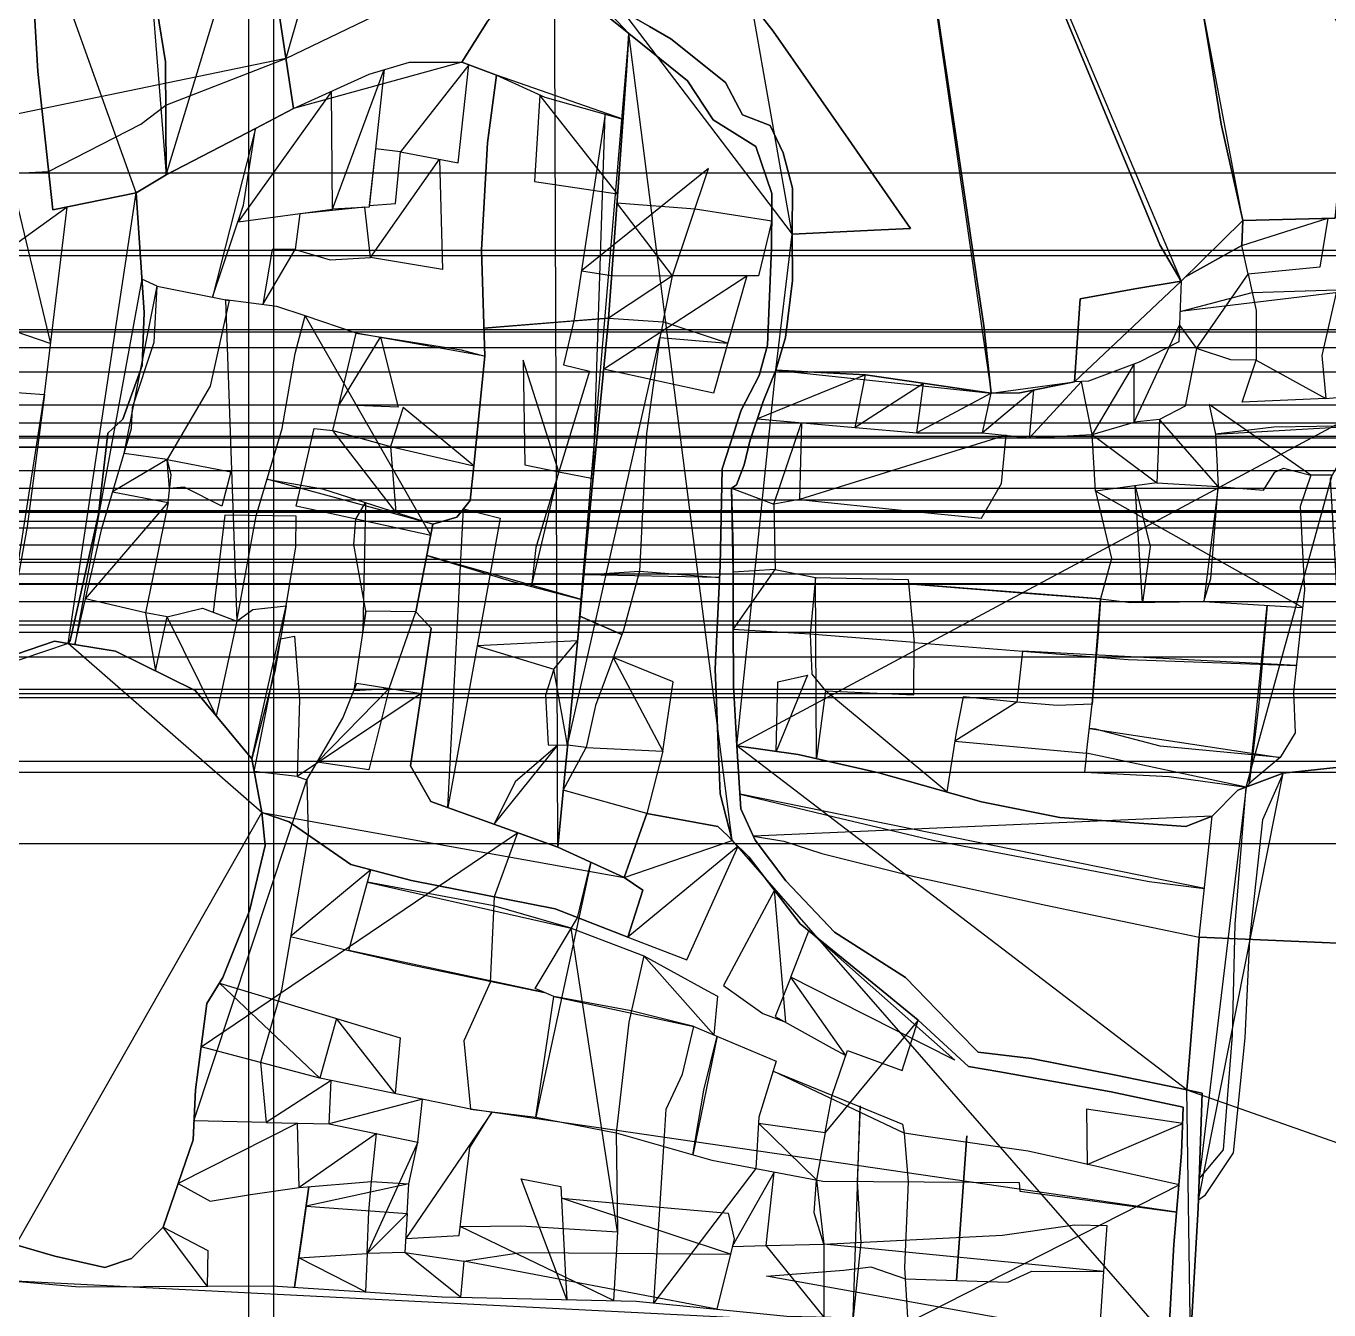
# Model space of a CAD drawing. Extents: x -6790 to 12600, y -1098 to 2171.
# Drawn here: x 712 to 831.5, y 632.3 to 750.1 of the extents above; entities that cross this region are included whole.
import ezdxf

# ---------------------------------------------------------------- set-up
doc = ezdxf.new("R2010")
doc.units = 0

msp = doc.modelspace()

# ---------------------------------------------------------------- linework, layer by layer
for points in [[(-7.84, 822.16), (734.7, 822.22), (734.7, -7.9), (-7.84, -7.97), (-7.84, 822.16)], [(-7.78, 810.3), (732.41, 810.3), (732.41, -7.78), (-7.78, -7.78), (-7.78, 810.3)], [(817.99, 726.7), (816.02, 730.04), (814.2, 734.41), (812.29, 739.03), (809.29, 746.28), (806.82, 752.23), (803.46, 760.35), (801.78, 764.99), (798.46, 772.76), (794.83, 781.24), (792.75, 786.45), (817.99, 726.7)], [(735.84, 747.13), (746.32, 752.17), (748.73, 756.46), (746.32, 761.49), (741.16, 765.73), (735.84, 747.13)], [(722.73, 762.99), (722.7, 763.43), (723.76, 763.46), (725.82, 763.58), (729.26, 763.79), (731.79, 763.94), (733.26, 764.18), (736.54, 742.53), (733.05, 740.71), (724.85, 736.46), (724.8, 746.83), (723.27, 756.28), (722.73, 762.99)], [(722.73, 762.99), (722.7, 763.43), (723.76, 763.46), (725.82, 763.58), (729.26, 763.79), (731.79, 763.94), (733.26, 764.18), (736.54, 742.53), (733.05, 740.71), (724.85, 736.46), (724.8, 746.83), (723.27, 756.28), (722.73, 762.99)], [(733.26, 764.18), (736.54, 742.53), (733.05, 740.71), (724.85, 736.46), (733.26, 764.18)], [(722.73, 762.99), (723.27, 756.28), (724.8, 746.83), (724.85, 736.46), (722.09, 734.8), (714.44, 733.23), (713.07, 745.93), (712.09, 762.79), (718.48, 763.3), (722.7, 763.43), (722.73, 762.99)], [(722.73, 762.99), (723.27, 756.28), (724.8, 746.83), (724.85, 736.46), (722.09, 734.8), (714.44, 733.23), (713.07, 745.93), (712.09, 762.79), (718.48, 763.3), (722.7, 763.43), (722.73, 762.99)], [(712.09, 762.79), (713.07, 745.93), (714.44, 733.23), (722.09, 734.8), (712.09, 762.79)], [(724.85, 736.46), (724.8, 746.83), (723.27, 756.28), (722.73, 762.99), (724.85, 736.46)], [(778.54, 752.17), (780.54, 749.65), (787.45, 739.72), (793.15, 731.53), (790.44, 731.4), (782.29, 731), (782.31, 735.23), (781.45, 738.47), (780.28, 740.99), (777.72, 741.95), (776.17, 744.92), (771.16, 748.95), (769.19, 750.08), (767.75, 750.9), (764.88, 753.51), (762.84, 756.24), (762.36, 757.27), (763.56, 758.83), (764.22, 759.69), (764.09, 761.36), (769.35, 759.11), (769.66, 758.91), (773.62, 756.33), (778.54, 752.17)], [(764.09, 761.36), (769.35, 759.11), (769.66, 758.91), (773.62, 756.33), (778.54, 752.17), (780.54, 749.65), (787.45, 739.72), (793.15, 731.53), (790.44, 731.4), (782.29, 731), (782.31, 735.23), (781.45, 738.47), (780.28, 740.99), (777.72, 741.95), (776.17, 744.92), (771.16, 748.95), (769.19, 750.08), (767.75, 750.9), (764.88, 753.51), (762.84, 756.24), (762.36, 757.27), (763.56, 758.83), (764.22, 759.69), (764.09, 761.36)], [(780.79, 718.53), (789, 718.09), (796.16, 717.05), (800.53, 716.41), (799.86, 722.61), (799.2, 727.1), (798.33, 733), (797.26, 740.28), (795.9, 749.51), (794.86, 756.54), (794.23, 760.33), (786.48, 756.3), (778.54, 752.17), (780.54, 749.65), (787.45, 739.72), (793.15, 731.53), (790.44, 731.4), (782.29, 731), (782.31, 726.75), (781.68, 721.54), (780.79, 718.53)], [(797.26, 740.28), (798.33, 733), (799.2, 727.1), (799.86, 722.61), (800.53, 716.41), (796.16, 717.05), (789, 718.09), (780.79, 718.53), (781.68, 721.54), (782.31, 726.75), (782.29, 731), (790.44, 731.4), (793.15, 731.53), (787.45, 739.72), (780.54, 749.65), (778.54, 752.17), (786.48, 756.3), (794.23, 760.33), (794.86, 756.54), (795.9, 749.51), (797.26, 740.28)], [(800.53, 716.41), (799.86, 722.61), (799.2, 727.1), (798.33, 733), (797.26, 740.28), (795.9, 749.51), (794.86, 756.54), (794.23, 760.33), (800.53, 716.41)], [(828.92, 758.23), (829.46, 756.8), (831.62, 751.84), (833.69, 747.53), (832.96, 741.14), (832.52, 736.68), (832.09, 732.49), (823.63, 732.27), (821.66, 741.11), (820.66, 747.23), (819.75, 752.75), (823.64, 754.36), (821.58, 758.25), (828.92, 758.23)], [(832.52, 736.68), (832.96, 741.14), (833.69, 747.53), (831.62, 751.84), (829.46, 756.8), (828.92, 758.23), (821.58, 758.25), (823.64, 754.36), (819.75, 752.75), (820.66, 747.23), (821.66, 741.11), (823.63, 732.27), (832.09, 732.49), (832.52, 736.68)], [(760.48, 756.69), (758.87, 756.2), (754.35, 750.58), (751.97, 746.79), (755.17, 745.61), (754.33, 739.38), (753.78, 729.57), (754.09, 719.81), (753.07, 709.74), (752.75, 706.57), (751.52, 705.04), (749.33, 704.4), (747.76, 696.34), (749.15, 694.83), (747.58, 684.27), (747.28, 682.22), (749.13, 678.93), (760.78, 674.75), (760.48, 756.69)], [(760.48, 756.69), (762.83, 753.05), (767.29, 749.44), (760.48, 756.69)], [(782.29, 731), (782.31, 735.23), (781.45, 738.47), (780.28, 740.99), (777.72, 741.95), (776.17, 744.92), (771.16, 748.95), (769.19, 750.08), (767.75, 750.9), (764.88, 753.51), (762.84, 756.24), (762.36, 757.27), (782.29, 731)], [(778.54, 752.17), (780.54, 749.65), (787.45, 739.72), (793.15, 731.53), (790.44, 731.4), (782.29, 731), (778.54, 752.17)], [(819.75, 752.75), (820.66, 747.23), (821.66, 741.11), (823.63, 732.27), (819.75, 752.75)], [(760.78, 674.75), (762.24, 690.01), (763.67, 704.94), (764.58, 714.38), (765.39, 722.85), (766.03, 731.57), (766.49, 737.86), (767.09, 746.04), (767.29, 749.44), (768.54, 748.43), (772.68, 745.08), (775.03, 741.49), (778.96, 739.06), (780.42, 734.74), (780.39, 729.72), (780.03, 720.81), (779.26, 718.04), (777.62, 714.84), (775.85, 709.48), (775.68, 700.61), (775.22, 691.08), (775.56, 682.57), (775.68, 679.65), (776.79, 675.37), (776.35, 675.82), (775.45, 676.64), (768.96, 677.84), (766.86, 671.96), (760.78, 674.75)], [(780.42, 733.7), (780.42, 734.74), (778.96, 739.06), (775.03, 741.49), (772.68, 745.08), (768.54, 748.43), (767.29, 749.44), (767.09, 746.04), (766.76, 741.57), (766.49, 737.86), (766.03, 731.57), (765.39, 722.85), (764.58, 714.38), (763.67, 704.94), (762.24, 690.01), (760.78, 674.75), (766.86, 671.96), (768.96, 677.84), (775.45, 676.64), (776.35, 675.82), (776.79, 675.37), (775.68, 679.65), (775.56, 682.57), (775.22, 691.08), (775.68, 700.61), (775.85, 709.48), (777.62, 714.84), (779.26, 718.04), (780.03, 720.81), (780.39, 729.72), (780.42, 733.7)], [(762.24, 690.01), (763.67, 704.94), (764.58, 714.38), (765.39, 722.85), (766.03, 731.57), (766.49, 737.86), (767.09, 746.04), (767.29, 749.44), (762.24, 690.01)], [(767.29, 749.44), (768.54, 748.43), (772.68, 745.08), (775.03, 741.49), (778.96, 739.06), (780.42, 734.74), (780.39, 729.72), (780.03, 720.81), (779.26, 718.04), (777.62, 714.84), (775.85, 709.48), (775.68, 700.61), (775.22, 691.08), (775.56, 682.57), (775.68, 679.65), (776.79, 675.37), (767.29, 749.44)], [(692.47, 738.16), (698.49, 736.57), (702.7, 736.29), (706.33, 736.35), (714.06, 736.77), (722.52, 741.12), (724.82, 742.86), (735.84, 747.13), (692.47, 738.16)], [(736.54, 742.53), (743.48, 745.71), (747.17, 746.79), (751.97, 746.79), (736.54, 742.53)], [(744.85, 746.11), (743.46, 733.5), (740.11, 733.29), (744.85, 746.11)], [(746.34, 738.57), (751.64, 737.56), (752.63, 746.55), (746.34, 738.57)], [(755.17, 745.61), (759.58, 743.57), (766.76, 741.57), (755.17, 745.61)], [(731.45, 732.15), (740.11, 733.29), (740.01, 744.12), (731.45, 732.15)], [(759.13, 743.78), (758.65, 735.83), (766.26, 734.72), (759.13, 743.78)], [(765.13, 742.03), (762.26, 723.05), (761.32, 719.01), (763.7, 718.45), (760.88, 709.18), (764.02, 708.58), (765.13, 742.03)], [(729.11, 725.23), (731.96, 733.66), (733.05, 740.71), (729.11, 725.23)], [(743.47, 733.64), (745.88, 733.83), (746.34, 738.57), (744.05, 738.85), (743.47, 733.64)], [(749.94, 737.88), (750.19, 727.77), (743.59, 728.87), (749.94, 737.88)], [(-7.08, 736.63), (1089.28, 736.63), (1089.28, -7.08), (-7.08, -7.08), (-7.08, 736.63)], [(762.95, 727.65), (765.71, 727.21), (771.31, 727.18), (774.61, 737.04), (762.95, 727.65)], [(722.09, 734.8), (722.83, 723.83), (722.64, 718.94), (720.86, 714.02), (719.49, 712.75), (718.63, 705.32), (717.25, 699.12), (716.04, 693.7), (715.85, 693.44), (722.09, 734.8)], [(699.08, 721.45), (702.12, 719.26), (706.56, 717.8), (710.33, 716.55), (713.7, 716.3), (715.76, 733.5), (699.08, 721.45)], [(711.31, 733.33), (707.47, 722.65), (710.97, 722.1), (714.26, 720.98), (711.31, 733.33)], [(737.12, 732.89), (736.68, 729.59), (739.91, 728.66), (743.59, 728.87), (743.09, 733.48), (737.12, 732.89)], [(766.2, 733.88), (773.37, 733.32), (780.41, 732.23), (779.21, 727.18), (771.31, 727.18), (766.2, 733.88)], [(823.63, 732.27), (823.54, 729.98), (818.36, 727.09), (817.99, 726.7), (823.63, 732.27)], [(831.44, 732.47), (830.69, 727.97), (824.12, 727.34), (823.54, 729.98), (831.44, 732.47)], [(782.29, 731), (782.31, 726.75), (781.68, 721.54), (780.79, 718.53), (782.29, 731)], [(962.98, 0), (0, 0), (0, 729.55), (962.98, 729.55), (1082.21, 729.55), (1082.21, 684.35), (1082.21, 647.53), (1082.21, 629.33), (1082.21, 621.61), (1082.21, 608.99), (1082.21, 143.11), (1082.21, 79.56), (1082.21, 36.87), (1082.21, 0), (962.98, 0)], [(736.68, 729.59), (734.57, 729.61), (733.72, 724.54), (736.68, 729.59)], [(-7, 729.06), (1082.8, 729.06), (1082.8, -7), (-7, -7), (-7, 729.06)], [(716.47, 693.33), (718.94, 704), (721.66, 713.16), (721.75, 715.1), (723.75, 721.11), (724.02, 726.24), (722.62, 726.87), (716.47, 693.33)], [(778.12, 727.18), (775.06, 716.43), (764.98, 718.62), (778.12, 727.18)], [(765.42, 723.3), (770.44, 722.97), (771.31, 727.18), (765.42, 723.3)], [(824.12, 727.34), (824.85, 723.99), (824.87, 719.44), (822.53, 719.49), (819.38, 720.52), (824.12, 727.34)], [(724.02, 726.24), (730.63, 724.92), (728.89, 717.05), (724.94, 710.33), (720.99, 710.89), (724.02, 726.24)], [(808.18, 717.45), (808.71, 725.08), (813.71, 726), (817.99, 726.7), (808.18, 717.45)], [(817.99, 726.7), (817.75, 721.14), (814.13, 719.27), (809.46, 717.51), (808.18, 717.45), (808.71, 725.08), (813.71, 726), (817.99, 726.7)], [(817.87, 723.92), (824.49, 725.66), (835.2, 725.98), (817.87, 723.92)], [(832.27, 725.9), (830.87, 719.87), (831.24, 715.93), (835.3, 716.3), (832.27, 725.9)], [(731.33, 695.49), (733.1, 705.17), (735.49, 713.16), (736.68, 720.06), (737.61, 723.5), (735, 724.37), (730.3, 724.99), (731.33, 695.49)], [(749.12, 703.34), (740.18, 705.3), (736.77, 706.04), (738.44, 713.16), (740.15, 712.99), (742.27, 721.92), (737.61, 723.5), (749.12, 703.34)], [(754.01, 722.38), (762.26, 723.05), (765.42, 723.3), (754.01, 722.38)], [(-6.94, 722.27), (1075.52, 722.27), (1075.52, -6.94), (-6.94, -6.94), (-6.94, 722.27)], [(-6.94, 722.27), (1075.52, 722.27), (1075.52, -6.94), (-6.94, -6.94), (-6.94, 722.27)], [(935.17, 0), (0, 0), (0, 722.06), (957.79, 722.06), (1075.8, 722.06), (1075.8, 677.32), (935.17, 0)], [(770.44, 722.97), (770.15, 721.53), (776.36, 721.02), (770.44, 722.97)], [(817.81, 722.67), (819.38, 720.52), (818.33, 715.21), (816, 713.99), (813.67, 713.75), (817.81, 722.67)], [(744.52, 721.56), (746.13, 715.13), (740.71, 715.33), (744.52, 721.56)], [(742.27, 721.92), (751.91, 720.38), (754.09, 719.81), (742.27, 721.92)], [(770.15, 721.53), (768.93, 712.71), (768.29, 700.09), (766.81, 694.67), (764.23, 687.75), (763.37, 683.9), (761.68, 684.11), (770.15, 721.53)], [(-6.92, 720.6), (1085.66, 720.6), (1085.66, -6.92), (-6.92, -6.92), (-6.92, 720.6)], [(757.61, 719.45), (757.77, 709.84), (760.88, 709.18), (757.61, 719.45)], [(780.79, 718.53), (779.63, 715.65), (778.41, 712.01), (777.89, 709.83), (777.19, 707.99), (776.71, 707.69), (776.87, 701.9), (776.88, 695.51), (776.89, 689.56), (777.22, 684.03), (780.79, 718.53)], [(800.53, 716.41), (796.16, 717.05), (789, 718.09), (780.79, 718.53), (800.53, 716.41)], [(809.81, 712.63), (813.67, 713.75), (813.67, 719.1), (809.81, 712.63)], [(831.24, 715.93), (823.57, 715.6), (824.87, 719.44), (831.24, 715.93)], [(-6.9, 718.36), (1069.9, 718.36), (1069.9, -6.9), (-6.9, -6.9), (-6.9, 718.36)], [(779.1, 714.07), (788.07, 713.27), (789, 718.09), (779.1, 714.07)], [(788.07, 713.27), (793.71, 712.77), (794.33, 717.31), (788.07, 713.27)], [(808.18, 717.45), (803.18, 716.46), (800.53, 716.41), (808.18, 717.45)], [(804.06, 712.32), (809.81, 712.63), (808.82, 717.48), (804.06, 712.32)], [(713.7, 716.3), (712.1, 704.17), (709.94, 692.05), (713.7, 716.3)], [(793.71, 712.77), (799.76, 712.78), (800.53, 716.41), (793.71, 712.77)], [(799.76, 712.78), (804.06, 712.32), (804.46, 716.71), (799.76, 712.78)], [(951.67, 0), (0, 0), (0, 715.33), (951.67, 715.33), (1068.58, 715.33), (1068.58, 671.01), (1068.58, 634.91), (1068.58, 617.06), (1068.58, 609.49), (1068.58, 597.12), (1068.58, 140.32), (1068.58, 78.01), (1068.58, 36.15), (1068.58, 0), (951.67, 0)], [(951.67, 0), (0, 0), (0, 715.33), (951.67, 715.33), (1068.58, 715.33), (1068.58, 671.01), (1068.58, 634.91), (1068.58, 617.06), (1068.58, 609.49), (1068.58, 597.12), (1068.58, 140.32), (1068.58, 78.01), (1068.58, 36.15), (1068.58, 0), (951.67, 0)], [(746.6, 715.11), (745.43, 711.51), (753.07, 709.74), (746.6, 715.11)], [(835.53, 715.32), (835.33, 715.14), (831.64, 708.55), (831.85, 704.94), (832.25, 697.91), (833.22, 689.19), (833.65, 682.93), (833.64, 682.21), (827.34, 681.53), (823.17, 679.96), (820.82, 677.6), (818.39, 676.65), (806.85, 677.47), (799.66, 678.91), (790.25, 681.57), (782.85, 683.25), (777.22, 684.03), (835.53, 715.32)], [(820.53, 715.37), (821.12, 712.65), (821.38, 707.86), (825.52, 707.52), (826.58, 709.16), (827.37, 709.52), (829.87, 708.9), (820.53, 715.37)], [(962.1, 0), (0, 0), (0, 713.68), (962.1, 713.68), (1078.73, 713.68), (1078.73, 669.46), (1078.73, 633.44), (1078.73, 615.64), (1078.73, 608.09), (1078.73, 595.74), (1078.73, 140), (1078.73, 77.83), (1078.73, 36.07), (1078.73, 0), (962.1, 0)], [(783.14, 713.71), (782.95, 706.66), (780.6, 706.22), (783.14, 713.71)], [(816, 713.99), (815.75, 708.19), (821.38, 707.86), (816, 713.99)], [(-6.84, 712.46), (1069.85, 712.46), (1069.85, -6.84), (-6.84, -6.84), (-6.84, 712.46)], [(740.15, 712.99), (745.43, 711.51), (745.93, 705.48), (740.15, 712.99)], [(782.95, 706.66), (792.89, 705.63), (799.67, 704.93), (801.49, 708.11), (801.91, 712.55), (782.95, 706.66)], [(815.75, 708.19), (810.12, 707.42), (809.81, 712.63), (815.75, 708.19)], [(834.37, 713.43), (826.47, 713.28), (821.12, 712.65), (834.37, 713.43)], [(-6.84, 712.33), (1068.74, 712.33), (1068.74, -6.84), (-6.84, -6.84), (-6.84, 712.33)], [(-6.84, 712.33), (1077.89, 712.33), (1077.89, -6.84), (-6.84, -6.84), (-6.84, 712.33)], [(-6.84, 711.5), (1057.72, 711.5), (1057.72, -6.84), (-6.84, -6.84), (-6.84, 711.5)], [(946.73, 0), (0, 0), (0, 711.46), (946.73, 711.46), (1063, 711.46), (1063, 667.37), (1063, 631.47), (1063, 613.72), (1063, 606.19), (1063, 593.88), (1063, 139.56), (1063, 77.59), (1063, 35.96), (1063, 0), (946.73, 0)], [(719.94, 707.37), (725.02, 706.38), (725.3, 708.93), (724.94, 710.33), (719.94, 707.37)], [(724.94, 710.33), (730.78, 709.2), (729.95, 706.05), (726.5, 707.8), (725.16, 707.66), (724.94, 710.33)], [(-6.81, 709.32), (1070.67, 709.32), (1070.67, -6.81), (-6.81, -6.81), (-6.81, 709.32)], [(760.88, 709.18), (758.77, 702.25), (758.37, 698.68), (760.88, 709.18)], [(831.83, 708.9), (829.87, 708.9), (828.9, 706.02), (829.29, 698.33), (828.28, 688.96), (828.43, 685.23), (827.07, 682.98), (824.46, 680.8), (823.94, 680.25), (831.83, 708.9)], [(-6.8, 707.71), (1080, 707.71), (1080, -6.8), (-6.8, -6.8), (-6.8, 707.71)], [(734.1, 708.52), (739.18, 707.64), (749.33, 704.4), (734.1, 708.52)], [(776.71, 707.69), (780.6, 706.22), (780.72, 700.24), (776.87, 699.99), (776.71, 707.69)], [(813.75, 707.92), (815.14, 702.35), (814.42, 697.21), (813.75, 707.92)], [(820.07, 697.29), (820.71, 699.39), (821.38, 707.86), (820.07, 697.29)], [(-6.79, 706.62), (1064.98, 706.62), (1064.98, -6.79), (-6.79, -6.79), (-6.79, 706.62)], [(810.12, 707.42), (811.58, 701.25), (810.56, 697.55), (813.34, 697.19), (820.07, 697.29), (829.12, 696.73), (810.12, 707.42)], [(-6.78, 705.66), (1074.19, 705.66), (1074.19, -6.78), (-6.78, -6.78), (-6.78, 705.66)], [(947.69, 0), (0, 0), (0, 705.61), (947.69, 705.61), (1063, 705.61), (1063, 661.89), (1063, 626.28), (1063, 608.68), (1063, 601.22), (1063, 589.01), (1063, 138.42), (1063, 76.95), (1063, 35.66), (1063, 0), (947.69, 0)], [(946.6, 0), (0, 0), (0, 705.49), (946.6, 705.49), (1061.9, 705.49), (1061.9, 661.78), (1061.9, 626.17), (1061.9, 608.57), (1061.9, 601.11), (1061.9, 588.9), (1061.9, 138.39), (1061.9, 76.94), (1061.9, 35.66), (1061.9, 0), (946.6, 0)], [(955.75, 0), (0, 0), (0, 705.49), (955.75, 705.49), (1071.04, 705.49), (1071.04, 661.78), (1071.04, 626.17), (1071.04, 608.57), (1071.04, 601.11), (1071.04, 588.9), (1071.04, 138.39), (1071.04, 76.94), (1071.04, 35.66), (1071.04, 0), (955.75, 0)], [(725.02, 706.38), (722.94, 696.24), (717.44, 697.54), (725.02, 706.38)], [(742.9, 694.58), (743.18, 696.42), (742.06, 702.51), (742.24, 704.85), (743.14, 706.37), (742.9, 694.58)], [(752.14, 705.81), (755.5, 704.93), (753.37, 693.22), (750.68, 678.37), (752.14, 705.81)], [(935.72, 0), (0, 0), (0, 704.66), (935.72, 704.66), (1050.88, 704.66), (1050.88, 661), (1050.88, 625.44), (1050.88, 607.86), (1050.88, 600.41), (1050.88, 588.21), (1050.88, 138.23), (1050.88, 76.85), (1050.88, 35.61), (1050.88, 0), (935.72, 0)], [(731.33, 695.49), (732.79, 696.56), (735.85, 696.9), (736.76, 702.31), (736.78, 705.12), (730.24, 705.21), (729.15, 696.3), (731.33, 695.49)], [(-6.76, 704.06), (1073.61, 704.06), (1073.61, -6.76), (-6.76, -6.76), (-6.76, 704.06)], [(949.05, 0), (0, 0), (0, 702.5), (949.05, 702.5), (1063.86, 702.5), (1063.86, 658.98), (1063.86, 623.52), (1063.86, 605.99), (1063.86, 598.57), (1063.86, 586.41), (1063.86, 137.81), (1063.86, 76.61), (1063.86, 35.51), (1063.86, 0), (949.05, 0)], [(-6.74, 701.17), (1064.32, 701.17), (1064.32, -6.74), (-6.74, -6.74), (-6.74, 701.17)], [(958.65, 0), (0, 0), (0, 700.91), (958.65, 700.91), (1073.2, 700.91), (1073.2, 657.49), (1073.2, 622.11), (1073.2, 604.63), (1073.2, 597.21), (1073.2, 585.09), (1073.2, 137.49), (1073.2, 76.44), (1073.2, 35.43), (1073.2, 0), (958.65, 0)], [(748.76, 701.5), (756.73, 699.11), (762.96, 697.48), (748.76, 701.5)], [(943.82, 0), (0, 0), (0, 699.83), (943.82, 699.83), (1058.2, 699.83), (1058.2, 656.47), (1058.2, 621.15), (1058.2, 603.69), (1058.2, 596.29), (1058.2, 584.18), (1058.2, 137.28), (1058.2, 76.32), (1058.2, 35.37), (1058.2, 0), (943.82, 0)], [(763.17, 699.73), (768.29, 700.09), (775.62, 699.51), (763.17, 699.73)], [(780.72, 700.24), (784.42, 699.51), (783.95, 694.29), (776.88, 694.73), (780.72, 700.24)], [(784.42, 699.51), (792.92, 699.31), (793.49, 693.53), (783.95, 694.29), (784.1, 690.63), (785.33, 689.09), (784.51, 682.87), (784.42, 699.51)], [(-6.71, 698.93), (1023.67, 698.93), (1023.67, -6.71), (-6.71, -6.71), (-6.71, 698.93)], [(953.19, 0), (0, 0), (0, 698.88), (953.19, 698.88), (1067.41, 698.88), (1067.41, 655.58), (1067.41, 620.31), (1067.41, 602.87), (1067.41, 595.48), (1067.41, 583.39), (1067.41, 137.1), (1067.41, 76.22), (1067.41, 35.32), (1067.41, 0), (953.19, 0)], [(792.96, 698.9), (804.49, 697.99), (810.56, 697.55), (792.96, 698.9)], [(952.89, 0), (0, 0), (0, 697.29), (952.89, 697.29), (1066.84, 697.29), (1066.84, 654.09), (1066.84, 618.9), (1066.84, 601.5), (1066.84, 594.13), (1066.84, 582.06), (1066.84, 136.78), (1066.84, 76.05), (1066.84, 35.24), (1066.84, 0), (952.89, 0)], [(810.56, 697.55), (810.36, 694.31), (809.8, 687.88), (810.56, 697.55)], [(825.86, 696.93), (825.06, 687.66), (824.2, 680.53), (825.86, 696.93)], [(723.86, 690.92), (724.94, 695.89), (722.94, 696.24), (723.86, 690.92)], [(724.94, 695.89), (728.17, 696.67), (731.33, 695.49), (729.43, 686.81), (724.94, 695.89)], [(735.85, 696.9), (734.83, 690.86), (732.7, 682.86), (735.85, 696.9)], [(745.3, 689.32), (747.76, 696.34), (743.18, 696.42), (742.07, 689.13), (745.3, 689.32)], [(766.66, 694.26), (763.58, 695.61), (762.81, 695.95), (766.66, 694.26)], [(-6.68, 695.53), (1050.8, 695.53), (1050.8, -6.68), (-6.68, -6.68), (-6.68, 695.53)], [(-6.68, 695.15), (1058.21, 695.15), (1058.21, -6.68), (-6.68, -6.68), (-6.68, 695.15)], [(944.1, 694.44), (0, 694.44), (0, 0), (944.1, 0), (944.1, 694.44)], [(707.13, 690.49), (708.68, 691.62), (714.61, 693.64), (715.85, 693.44), (707.13, 690.49)], [(715.85, 693.44), (720.21, 692.72), (727.51, 689.12), (732.7, 682.86), (733.62, 677.94), (715.85, 693.44)], [(735.34, 693.88), (736.63, 694.11), (737.09, 688.28), (736.88, 681.23), (732.91, 681.69), (735.34, 693.88)], [(753.37, 693.22), (760.42, 691.09), (762.6, 693.69), (753.37, 693.22)], [(785.33, 689.09), (793.44, 688.74), (793.49, 693.53), (803.42, 692.74), (802.91, 688.06), (797.98, 688.55), (797.32, 685.27), (796.47, 679.81), (785.33, 689.09)], [(903.83, 0), (0, 0), (0, 692.21), (903.83, 692.21), (1016.96, 692.21), (1016.96, 649.33), (1016.96, 614.39), (1016.96, 597.12), (1016.96, 589.8), (1016.96, 577.82), (1016.96, 135.79), (1016.96, 75.49), (1016.96, 34.99), (1016.96, 0), (903.83, 0)], [(770.41, 683.56), (771.38, 689.93), (765.87, 692.14), (770.41, 683.56)], [(803.42, 692.74), (813.1, 691.97), (828.55, 691.42), (803.42, 692.74)], [(760.42, 691.09), (759.64, 688.7), (759.9, 684.14), (761.68, 684.11), (760.42, 691.09)], [(736.88, 681.23), (737.75, 680.91), (741.07, 686.57), (742.33, 689.8), (748.26, 688.84), (736.88, 681.23)], [(780.82, 683.53), (780.96, 689.91), (783.68, 690.52), (780.82, 683.53)], [(-6.62, 689.25), (1050.92, 689.25), (1050.92, -6.62), (-6.62, -6.62), (-6.62, 689.25)], [(931.54, 0), (0, 0), (0, 688.85), (931.54, 688.85), (1044.12, 688.85), (1044.12, 646.17), (1044.12, 611.4), (1044.12, 594.22), (1044.12, 586.93), (1044.12, 575.01), (1044.12, 135.13), (1044.12, 75.12), (1044.12, 34.82), (1044.12, 0), (931.54, 0)], [(745.3, 689.32), (743.45, 681.84), (738.71, 682.55), (745.3, 689.32)], [(939.02, 0), (0, 0), (0, 688.47), (939.02, 688.47), (1051.54, 688.47), (1051.54, 645.81), (1051.54, 611.07), (1051.54, 593.89), (1051.54, 586.61), (1051.54, 574.7), (1051.54, 135.05), (1051.54, 75.08), (1051.54, 34.8), (1051.54, 0), (939.02, 0)], [(797.2, 684.47), (809.29, 683.38), (809.8, 687.88), (806.59, 687.75), (802.91, 688.06), (797.2, 684.47)], [(827.07, 682.98), (816.04, 684.01), (810.11, 685.57), (809.55, 685.63), (827.07, 682.98)], [(760.79, 684.12), (756.88, 680.75), (754.95, 676.84), (760.79, 684.12)], [(763.37, 683.9), (770.41, 683.56), (768.96, 677.84), (761.28, 679.98), (763.37, 683.9)], [(777.22, 684.03), (777.59, 678.25), (778.9, 675.39), (781.71, 671.65), (786.17, 666.95), (792.69, 662.77), (797.56, 657.77), (799.35, 655.93), (804.24, 655.33), (811.97, 653.83), (818.51, 652.46), (777.22, 684.03)], [(932.74, 0), (0, 0), (0, 682.63), (932.74, 682.63), (1044.3, 682.63), (1044.3, 640.33), (1044.3, 605.88), (1044.3, 588.85), (1044.3, 581.63), (1044.3, 569.82), (1044.3, 133.91), (1044.3, 74.45), (1044.3, 34.5), (1044.3, 0), (932.74, 0)], [(809.29, 683.38), (809.1, 681.63), (816.87, 681.23), (823.94, 680.25), (809.29, 683.38)], [(-6.55, 681.62), (1064.05, 681.62), (1064.05, -6.55), (-6.55, -6.55), (-6.55, 681.62)], [(827.34, 681.53), (825.45, 677.24), (824.26, 666.28), (823.83, 657.24), (822.76, 646.68), (820.11, 642.75), (819.58, 642.34), (827.34, 681.53)], [(737.75, 680.91), (737.87, 675.86), (735.44, 661.64), (733.5, 654.99), (734.02, 649.48), (727.4, 649.62), (737.75, 680.91)], [(819.64, 644.3), (821.87, 646.96), (822.7, 657.49), (822.92, 667.68), (823.94, 680.25), (819.64, 644.3)], [(777.5, 679.6), (786.14, 677.54), (795.2, 675.38), (815.04, 671.6), (820.13, 670.96), (777.5, 679.6)], [(733.62, 677.94), (733.92, 674.89), (732.51, 668.89), (730.06, 662.79), (728.59, 660.39), (727.53, 652.47), (727.33, 647.89), (724.58, 639.87), (721.67, 636.99), (719.23, 636.16), (714.64, 637.21), (711.05, 638.24), (733.62, 677.94)], [(766.86, 671.96), (768.59, 670.8), (767.22, 666.48), (760.53, 669.07), (747.35, 671.69), (741.78, 673.14), (736.15, 677.06), (733.62, 677.94), (766.86, 671.96)], [(776.79, 675.37), (776.35, 675.82), (775.45, 676.64), (768.96, 677.84), (766.86, 671.96), (776.79, 675.37)], [(778.74, 675.74), (781.53, 675.29), (785.02, 674.16), (793.48, 672.06), (805.57, 669.41), (819.62, 666.47), (820.82, 677.6), (778.74, 675.74)], [(757.08, 676.07), (754.94, 670.18), (754.57, 662.32), (752.16, 656.97), (752.78, 650.69), (738.94, 653.55), (728.06, 656.43), (757.08, 676.07)], [(947.17, 0), (0, 0), (0, 675.07), (947.17, 675.07), (1057.5, 675.07), (1057.5, 633.24), (1057.5, 599.17), (1057.5, 582.33), (1057.5, 575.19), (1057.5, 563.51), (1057.5, 132.42), (1057.5, 73.62), (1057.5, 34.12), (1057.5, 0), (947.17, 0)], [(767.22, 666.48), (772.62, 664.39), (777.32, 674.83), (767.22, 666.48)], [(816.82, 629.53), (817.31, 638.27), (818.02, 646.67), (818.17, 650.88), (811.55, 652.3), (801.34, 654.11), (798.46, 654.61), (793.85, 658.87), (789.3, 662.59), (783.01, 667.72), (778.3, 673.85), (776.79, 675.37), (816.82, 629.53)], [(758.77, 649.97), (760.42, 661.05), (758.7, 661.76), (762.6, 668.27), (763.82, 673.35), (758.77, 649.97)], [(736.27, 666.53), (741.61, 665.27), (743.63, 672.66), (736.27, 666.53)], [(762.02, 667.3), (754.9, 669.35), (743.33, 671.53), (762.02, 667.3)], [(780.65, 670.79), (775.99, 662.06), (779.59, 659.48), (781.71, 658.67), (780.65, 670.79)], [(762.02, 667.3), (768.68, 664.77), (767.29, 658.69), (766.13, 648.51), (766.25, 639.43), (762.02, 667.3)], [(797.22, 655.18), (786.45, 660.63), (782.15, 662.8), (783.81, 667.07), (797.22, 655.18)], [(841.62, 644.33), (838.57, 649.34), (836.32, 656.42), (835.31, 662.67), (835.18, 665.82), (828.08, 666.12), (819.62, 666.47), (818.51, 652.46), (841.62, 644.33)], [(741.61, 665.27), (747.03, 664), (759.56, 661.4), (741.61, 665.27)], [(768.68, 664.77), (774.53, 661.55), (775.42, 661.07), (775.1, 657.51), (768.68, 664.77)], [(729.73, 662.26), (740.49, 659.01), (738.94, 653.55), (729.73, 662.26)], [(782.15, 662.8), (780.74, 659.21), (785.97, 656.3), (787.2, 655.61), (782.15, 662.8)], [(773.26, 658.29), (767.52, 659.71), (760.42, 661.05), (773.26, 658.29)], [(740.49, 659.01), (746.31, 657.25), (745.86, 652.12), (740.49, 659.01)], [(785.31, 648.54), (785.94, 651.97), (787.36, 656.07), (792.38, 654.23), (793.85, 658.87), (785.31, 648.54)], [(769.59, 632.91), (770.51, 647.26), (770.73, 650.69), (772.21, 653.9), (773.26, 658.29), (780.81, 655.1), (779.23, 649.95), (778.96, 645.24), (769.59, 632.91)], [(773.16, 646.5), (774.17, 652.45), (775.39, 657.38), (773.16, 646.5)], [(780.53, 654.19), (786.6, 651.7), (792.4, 649.33), (792.56, 648.48), (780.53, 654.19)], [(734.02, 649.48), (739.79, 649.35), (739.98, 653.33), (734.02, 649.48)], [(739.79, 649.35), (744.81, 648.31), (747.93, 647.67), (748.36, 651.61), (739.79, 649.35)], [(818.51, 652.46), (819.91, 652.16), (819.55, 641.6), (818.84, 629.41), (818.51, 652.46)], [(746.83, 638.81), (751.73, 639.11), (752.38, 644.45), (752.71, 647.17), (754.75, 650.45), (746.83, 638.81)], [(752.78, 650.69), (758.77, 649.97), (766.13, 648.51), (774.9, 646), (785.11, 644.09), (794.41, 644.02), (803.1, 643.95), (803.17, 643.17), (808.47, 642.46), (817.57, 641.25), (752.78, 650.69)], [(788.51, 650.99), (788.24, 644.07), (788.6, 638.47), (787.88, 631.56), (788.51, 650.99)], [(818.12, 649.39), (809.3, 650.69), (809.36, 645.63), (818.12, 649.39)], [(725.95, 643.88), (728.9, 642.25), (732.6, 642.86), (737.04, 643.5), (736.91, 649.42), (725.95, 643.88)], [(779.2, 649.41), (785.31, 648.54), (784.52, 644.2), (779.2, 649.41)], [(737.04, 643.5), (743.68, 644.04), (744.15, 648.45), (737.04, 643.5)], [(817.78, 643.75), (803.94, 646.85), (794.76, 648.17), (792.56, 648.48), (792.92, 644.03), (792.6, 636.17), (792.9, 631.07), (817.78, 643.75)], [(797.36, 634.97), (798.01, 643.99), (798.32, 648.24), (797.36, 634.97)], [(743.28, 637.44), (743.43, 641.29), (743.68, 644.04), (747.11, 643.84), (747.93, 647.67), (743.28, 637.44)], [(776.79, 638.09), (779.89, 638.17), (780.64, 644.92), (776.79, 638.09)], [(737.95, 643.57), (737.29, 638.96), (736.62, 634.36), (737.95, 643.57)], [(737.69, 641.78), (746.96, 641.12), (747.11, 643.84), (737.69, 641.78)], [(757.42, 644.29), (761.05, 643.61), (761.5, 635.29), (761.61, 633.22), (757.42, 644.29)], [(785.19, 638.3), (784.29, 641.18), (784.52, 644.2), (785.19, 638.3)], [(761.11, 642.52), (771.18, 641.62), (776.41, 641.16), (776.96, 638.78), (776.62, 637.4), (761.11, 642.52)], [(746.96, 641.12), (746.75, 637.54), (743.28, 637.44), (746.96, 641.12)], [(724.58, 639.87), (728.68, 637.73), (728.61, 634.46), (724.58, 639.87)], [(751.83, 639.93), (757.4, 639.98), (766.25, 639.43), (765.89, 633.12), (751.83, 639.93)], [(785.19, 638.3), (801.57, 639.13), (808.18, 640.07), (811.16, 640.02), (810.86, 635.78), (785.19, 638.3)], [(737.01, 637.06), (743.28, 637.44), (743.14, 633.93), (737.01, 637.06)], [(746.75, 637.54), (752.15, 636.75), (751.86, 633.44), (746.75, 637.54)], [(752.15, 636.75), (757.39, 637.53), (766.13, 637.47), (776.62, 637.4), (775.38, 632.33), (752.15, 636.75)], [(779.89, 638.17), (785.19, 638.3), (785.18, 631.62), (779.89, 638.17)], [(779.92, 635.37), (787.01, 635.92), (789.51, 636.23), (792.67, 635.12), (802.06, 634.81), (804.27, 635.81), (810.86, 635.78), (810.44, 629.9), (779.92, 635.37)], [(711, 634.91), (716.87, 634.4), (734.58, 634.49), (750.17, 633.48), (767.98, 633.07), (781.81, 631.68), (788.54, 631.55), (795.83, 630.75), (809.47, 629.96), (816.82, 629.53), (711, 634.91)]]:
    msp.add_lwpolyline(points, close=True)
for points in [[(733.26, 764.18), (736.54, 742.53), (733.05, 740.71), (724.85, 736.46), (722.09, 734.8), (722.83, 723.83), (722.64, 718.94), (720.86, 714.02), (719.49, 712.75), (718.63, 705.32), (717.25, 699.12), (716.04, 693.7), (715.85, 693.44), (720.21, 692.72), (727.51, 689.12), (732.7, 682.86), (733.62, 677.94), (736.15, 677.06), (741.78, 673.14), (747.35, 671.69), (760.53, 669.07), (767.22, 666.48), (768.59, 670.8), (766.86, 671.96), (760.78, 674.75), (749.13, 678.93), (747.28, 682.22), (747.58, 684.27), (749.15, 694.83), (747.76, 696.34), (749.33, 704.4), (751.52, 705.04), (752.75, 706.57), (753.07, 709.74), (754.09, 719.81), (753.78, 729.57), (754.33, 739.38), (755.17, 745.61), (751.97, 746.79), (754.35, 750.58)], [(754.35, 750.58), (751.97, 746.79), (755.17, 745.61), (754.33, 739.38), (753.78, 729.57), (754.09, 719.81), (753.07, 709.74), (752.75, 706.57), (752.75, 706.57), (751.52, 705.04), (749.33, 704.4), (747.76, 696.34), (749.15, 694.83), (747.58, 684.27), (747.28, 682.22), (749.13, 678.93), (760.78, 674.75), (766.86, 671.96), (768.59, 670.8), (767.22, 666.48), (760.53, 669.07), (747.35, 671.69), (741.78, 673.14), (736.15, 677.06), (733.62, 677.94), (732.7, 682.86), (727.51, 689.12), (720.21, 692.72), (715.85, 693.44), (716.04, 693.7), (717.25, 699.12), (718.63, 705.32), (719.49, 712.75), (720.86, 714.02), (722.64, 718.94), (722.83, 723.83), (722.09, 734.8), (724.85, 736.46), (733.05, 740.71), (736.54, 742.53), (733.26, 764.18)], [(708.68, 691.62), (714.61, 693.64), (715.85, 693.44), (716.04, 693.7), (717.25, 699.12), (718.63, 705.32), (719.49, 712.75), (720.86, 714.02), (722.64, 718.94), (722.83, 723.83), (722.09, 734.8), (714.44, 733.23), (713.07, 745.93), (712.09, 762.79), (709.8, 762.61)], [(709.8, 762.61), (712.09, 762.79), (713.07, 745.93), (714.44, 733.23), (722.09, 734.8), (722.83, 723.83), (722.64, 718.94), (720.86, 714.02), (719.49, 712.75), (718.63, 705.32), (717.25, 699.12), (716.04, 693.7), (715.85, 693.44), (715.85, 693.44), (714.61, 693.64), (708.68, 691.62)], [(806.82, 752.23), (809.29, 746.28), (812.29, 739.03), (814.2, 734.41), (816.02, 730.04), (817.99, 726.7), (813.71, 726), (808.71, 725.08), (808.18, 717.45), (803.18, 716.46), (800.53, 716.41), (799.86, 722.61), (799.2, 727.1), (798.33, 733), (797.26, 740.28), (795.9, 749.51), (794.86, 756.54)], [(806.82, 752.23), (809.29, 746.28), (812.29, 739.03), (814.2, 734.41), (816.02, 730.04), (817.99, 726.7), (813.71, 726), (808.71, 725.08), (808.18, 717.45), (803.18, 716.46), (800.53, 716.41), (799.86, 722.61), (799.2, 727.1), (798.33, 733), (797.26, 740.28), (795.9, 749.51), (794.86, 756.54)], [(762.83, 753.05), (767.29, 749.44), (767.09, 746.04), (766.49, 737.86), (766.03, 731.57), (765.39, 722.85), (764.58, 714.38), (763.67, 704.94), (762.24, 690.01), (762.24, 690.01), (760.78, 674.75), (749.13, 678.93), (747.28, 682.22), (747.58, 684.27), (749.15, 694.83), (747.76, 696.34), (749.33, 704.4), (751.52, 705.04), (752.75, 706.57), (753.07, 709.74), (754.09, 719.81), (753.78, 729.57), (754.33, 739.38), (755.17, 745.61), (751.97, 746.79), (754.35, 750.58)], [(762.83, 753.05), (767.29, 749.44), (767.09, 746.04), (766.76, 741.57), (766.49, 737.86), (766.03, 731.57), (765.39, 722.85), (764.58, 714.38), (763.67, 704.94), (762.24, 690.01), (762.24, 690.01), (760.78, 674.75), (749.13, 678.93), (747.28, 682.22), (747.58, 684.27), (749.15, 694.83), (747.76, 696.34), (749.33, 704.4), (751.52, 705.04), (752.75, 706.57), (753.07, 709.74), (754.09, 719.81), (753.78, 729.57), (754.33, 739.38), (755.17, 745.61), (751.97, 746.79), (754.35, 750.58)], [(816.82, 629.53), (817.31, 638.27), (818.02, 646.67), (818.17, 650.88), (811.55, 652.3), (801.34, 654.11), (798.46, 654.61), (793.85, 658.87), (789.3, 662.59), (783.01, 667.72), (778.3, 673.85), (776.79, 675.37), (775.68, 679.65), (775.56, 682.57), (775.22, 691.08), (775.68, 700.61), (775.85, 709.48), (777.62, 714.84), (779.26, 718.04), (780.03, 720.81), (780.39, 729.72), (780.42, 734.74), (778.96, 739.06), (775.03, 741.49), (772.68, 745.08), (768.54, 748.43), (767.29, 749.44), (762.83, 753.05)], [(762.83, 753.05), (767.29, 749.44), (768.54, 748.43), (772.68, 745.08), (775.03, 741.49), (778.96, 739.06), (780.42, 734.74), (780.42, 733.7), (780.39, 729.72), (780.03, 720.81), (779.26, 718.04), (777.62, 714.84), (775.85, 709.48), (775.68, 700.61), (775.22, 691.08), (775.56, 682.57), (775.68, 679.65), (776.79, 675.37), (778.3, 673.85), (783.01, 667.72), (789.3, 662.59), (793.85, 658.87), (798.46, 654.61), (801.34, 654.11), (811.55, 652.3), (818.17, 650.88), (818.02, 646.67), (817.31, 638.27), (817.31, 638.27), (816.82, 629.53)], [(819.75, 752.75), (820.66, 747.23), (821.66, 741.11), (823.63, 732.27), (823.54, 729.98), (818.36, 727.09), (817.99, 726.7), (816.02, 730.04), (814.2, 734.41), (812.29, 739.03), (809.29, 746.28), (806.82, 752.23)], [(806.82, 752.23), (809.29, 746.28), (812.29, 739.03), (814.2, 734.41), (816.02, 730.04), (817.99, 726.7), (818.36, 727.09), (823.54, 729.98), (823.63, 732.27), (821.66, 741.11), (820.66, 747.23), (819.75, 752.75)], [(767.75, 750.9), (769.19, 750.08), (771.16, 748.95), (776.17, 744.92), (777.72, 741.95), (780.28, 740.99), (781.45, 738.47), (782.31, 735.23), (782.29, 731), (782.31, 726.75), (781.68, 721.54), (780.79, 718.53), (779.63, 715.65), (778.41, 712.01), (777.89, 709.83), (777.19, 707.99), (776.71, 707.69), (776.87, 701.9), (776.88, 695.51), (776.89, 689.56), (777.22, 684.03), (777.59, 678.25), (778.9, 675.39), (781.71, 671.65), (786.17, 666.95), (792.69, 662.77), (797.56, 657.77), (799.35, 655.93), (804.24, 655.33), (811.97, 653.83), (818.51, 652.46), (818.51, 652.46), (819.91, 652.16), (819.55, 641.6), (818.84, 629.41)], [(818.84, 629.41), (819.55, 641.6), (819.91, 652.16), (818.51, 652.46), (811.97, 653.83), (804.24, 655.33), (799.35, 655.93), (797.56, 657.77), (792.69, 662.77), (786.17, 666.95), (781.71, 671.65), (778.9, 675.39), (777.59, 678.25), (777.22, 684.03), (776.89, 689.56), (776.88, 695.51), (776.87, 701.9), (776.71, 707.69), (777.19, 707.99), (777.89, 709.83), (778.41, 712.01), (779.63, 715.65), (780.79, 718.53), (781.68, 721.54), (782.31, 726.75), (782.29, 731), (782.31, 735.23), (781.45, 738.47), (780.28, 740.99), (777.72, 741.95), (776.17, 744.92), (771.16, 748.95), (769.19, 750.08), (767.75, 750.9)], [(833.64, 682.21), (827.34, 681.53), (823.17, 679.96), (820.82, 677.6), (818.39, 676.65), (806.85, 677.47), (799.66, 678.91), (790.25, 681.57), (782.85, 683.25), (777.22, 684.03), (776.89, 689.56), (776.88, 695.51), (776.87, 701.9), (776.71, 707.69), (777.19, 707.99), (777.89, 709.83), (778.41, 712.01), (779.63, 715.65), (780.79, 718.53), (780.79, 718.53), (789, 718.09), (796.16, 717.05), (800.53, 716.41), (803.18, 716.46), (808.18, 717.45), (808.71, 725.08), (813.71, 726), (817.99, 726.7), (818.36, 727.09), (823.54, 729.98), (823.63, 732.27), (832.09, 732.49)], [(832.09, 732.49), (823.63, 732.27), (823.54, 729.98), (818.36, 727.09), (817.99, 726.7), (817.75, 721.14), (814.13, 719.27), (809.46, 717.51), (808.18, 717.45), (803.18, 716.46), (800.53, 716.41), (796.16, 717.05), (789, 718.09), (780.79, 718.53), (779.63, 715.65), (778.41, 712.01), (777.89, 709.83), (777.89, 709.83), (777.19, 707.99), (776.71, 707.69), (776.87, 701.9), (776.88, 695.51), (776.89, 689.56), (777.22, 684.03), (782.85, 683.25), (790.25, 681.57), (799.66, 678.91), (806.85, 677.47), (818.39, 676.65), (820.82, 677.6), (823.17, 679.96), (827.34, 681.53), (833.64, 682.21)], [(711.05, 638.24), (714.64, 637.21), (719.23, 636.16), (721.67, 636.99), (724.58, 639.87), (727.33, 647.89), (727.53, 652.47), (728.59, 660.39), (730.06, 662.79), (732.51, 668.89), (733.92, 674.89), (733.62, 677.94), (732.7, 682.86), (727.51, 689.12), (720.21, 692.72), (715.85, 693.44), (714.61, 693.64), (708.68, 691.62)], [(711.05, 638.24), (714.64, 637.21), (719.23, 636.16), (721.67, 636.99), (724.58, 639.87), (727.33, 647.89), (727.53, 652.47), (728.59, 660.39), (730.06, 662.79), (732.51, 668.89), (733.92, 674.89), (733.62, 677.94), (732.7, 682.86), (727.51, 689.12), (720.21, 692.72), (715.85, 693.44), (714.61, 693.64), (708.68, 691.62)], [(833.64, 682.21), (827.34, 681.53), (823.17, 679.96), (820.82, 677.6), (818.39, 676.65), (806.85, 677.47), (799.66, 678.91), (790.25, 681.57), (782.85, 683.25), (777.22, 684.03), (777.59, 678.25), (778.9, 675.39), (781.71, 671.65), (786.17, 666.95), (792.69, 662.77), (797.56, 657.77), (799.35, 655.93), (804.24, 655.33), (811.97, 653.83), (818.51, 652.46), (819.62, 666.47), (828.08, 666.12), (835.18, 665.82)], [(833.64, 682.21), (827.34, 681.53), (823.17, 679.96), (820.82, 677.6), (818.39, 676.65), (806.85, 677.47), (799.66, 678.91), (790.25, 681.57), (782.85, 683.25), (777.22, 684.03), (777.59, 678.25), (778.9, 675.39), (781.71, 671.65), (786.17, 666.95), (792.69, 662.77), (797.56, 657.77), (799.35, 655.93), (804.24, 655.33), (811.97, 653.83), (818.51, 652.46), (819.62, 666.47), (828.08, 666.12), (835.18, 665.82)], [(816.82, 629.53), (817.31, 638.27), (818.02, 646.67), (818.17, 650.88), (811.55, 652.3), (801.34, 654.11), (798.46, 654.61), (793.85, 658.87), (789.3, 662.59), (783.01, 667.72), (778.3, 673.85), (776.79, 675.37), (776.79, 675.37), (776.35, 675.82), (775.45, 676.64), (768.96, 677.84), (766.86, 671.96), (768.59, 670.8), (767.22, 666.48), (760.53, 669.07), (747.35, 671.69), (741.78, 673.14), (736.15, 677.06), (733.62, 677.94), (733.92, 674.89), (732.51, 668.89), (730.06, 662.79), (728.59, 660.39), (727.53, 652.47), (727.33, 647.89), (724.58, 639.87), (721.67, 636.99), (719.23, 636.16), (714.64, 637.21), (711.05, 638.24)], [(816.82, 629.53), (817.31, 638.27), (818.02, 646.67), (818.17, 650.88), (811.55, 652.3), (801.34, 654.11), (798.46, 654.61), (793.85, 658.87), (789.3, 662.59), (783.01, 667.72), (778.3, 673.85), (776.79, 675.37), (776.35, 675.82), (775.45, 676.64), (768.96, 677.84), (766.86, 671.96), (766.86, 671.96), (768.59, 670.8), (767.22, 666.48), (760.53, 669.07), (747.35, 671.69), (741.78, 673.14), (736.15, 677.06), (733.62, 677.94), (733.92, 674.89), (732.51, 668.89), (730.06, 662.79), (728.59, 660.39), (727.53, 652.47), (727.33, 647.89), (724.58, 639.87), (721.67, 636.99), (719.23, 636.16), (714.64, 637.21), (711.05, 638.24)], [(818.84, 629.41), (819.55, 641.6), (819.91, 652.16), (818.51, 652.46), (818.51, 652.46), (819.62, 666.47), (828.08, 666.12), (835.18, 665.82), (835.31, 662.67), (836.32, 656.42), (838.57, 649.34), (841.62, 644.33), (843.31, 643.04), (846.78, 639.99), (848.55, 638.93), (850.66, 637.36), (854.84, 634.74), (858.51, 633.28), (865.7, 631.28)], [(818.84, 629.41), (819.55, 641.6), (819.91, 652.16), (818.51, 652.46), (819.62, 666.47), (828.08, 666.12), (835.18, 665.82), (835.31, 662.67), (836.32, 656.42), (838.57, 649.34), (841.62, 644.33), (843.31, 643.04), (846.78, 639.99), (848.55, 638.93), (850.66, 637.36), (854.84, 634.74), (858.51, 633.28), (865.7, 631.28)], [(711, 634.91), (716.87, 634.4), (734.58, 634.49), (750.17, 633.48), (767.98, 633.07), (781.81, 631.68)], [(711, 634.91), (716.87, 634.4), (734.58, 634.49), (750.17, 633.48), (767.98, 633.07), (781.81, 631.68)], [(711, 634.91), (716.87, 634.4), (734.58, 634.49), (750.17, 633.48), (767.98, 633.07), (781.81, 631.68)], [(711, 634.91), (716.87, 634.4), (734.58, 634.49), (750.17, 633.48), (767.98, 633.07), (781.81, 631.68)]]:
    msp.add_lwpolyline(points)

doc.saveas('drawing.dxf')
